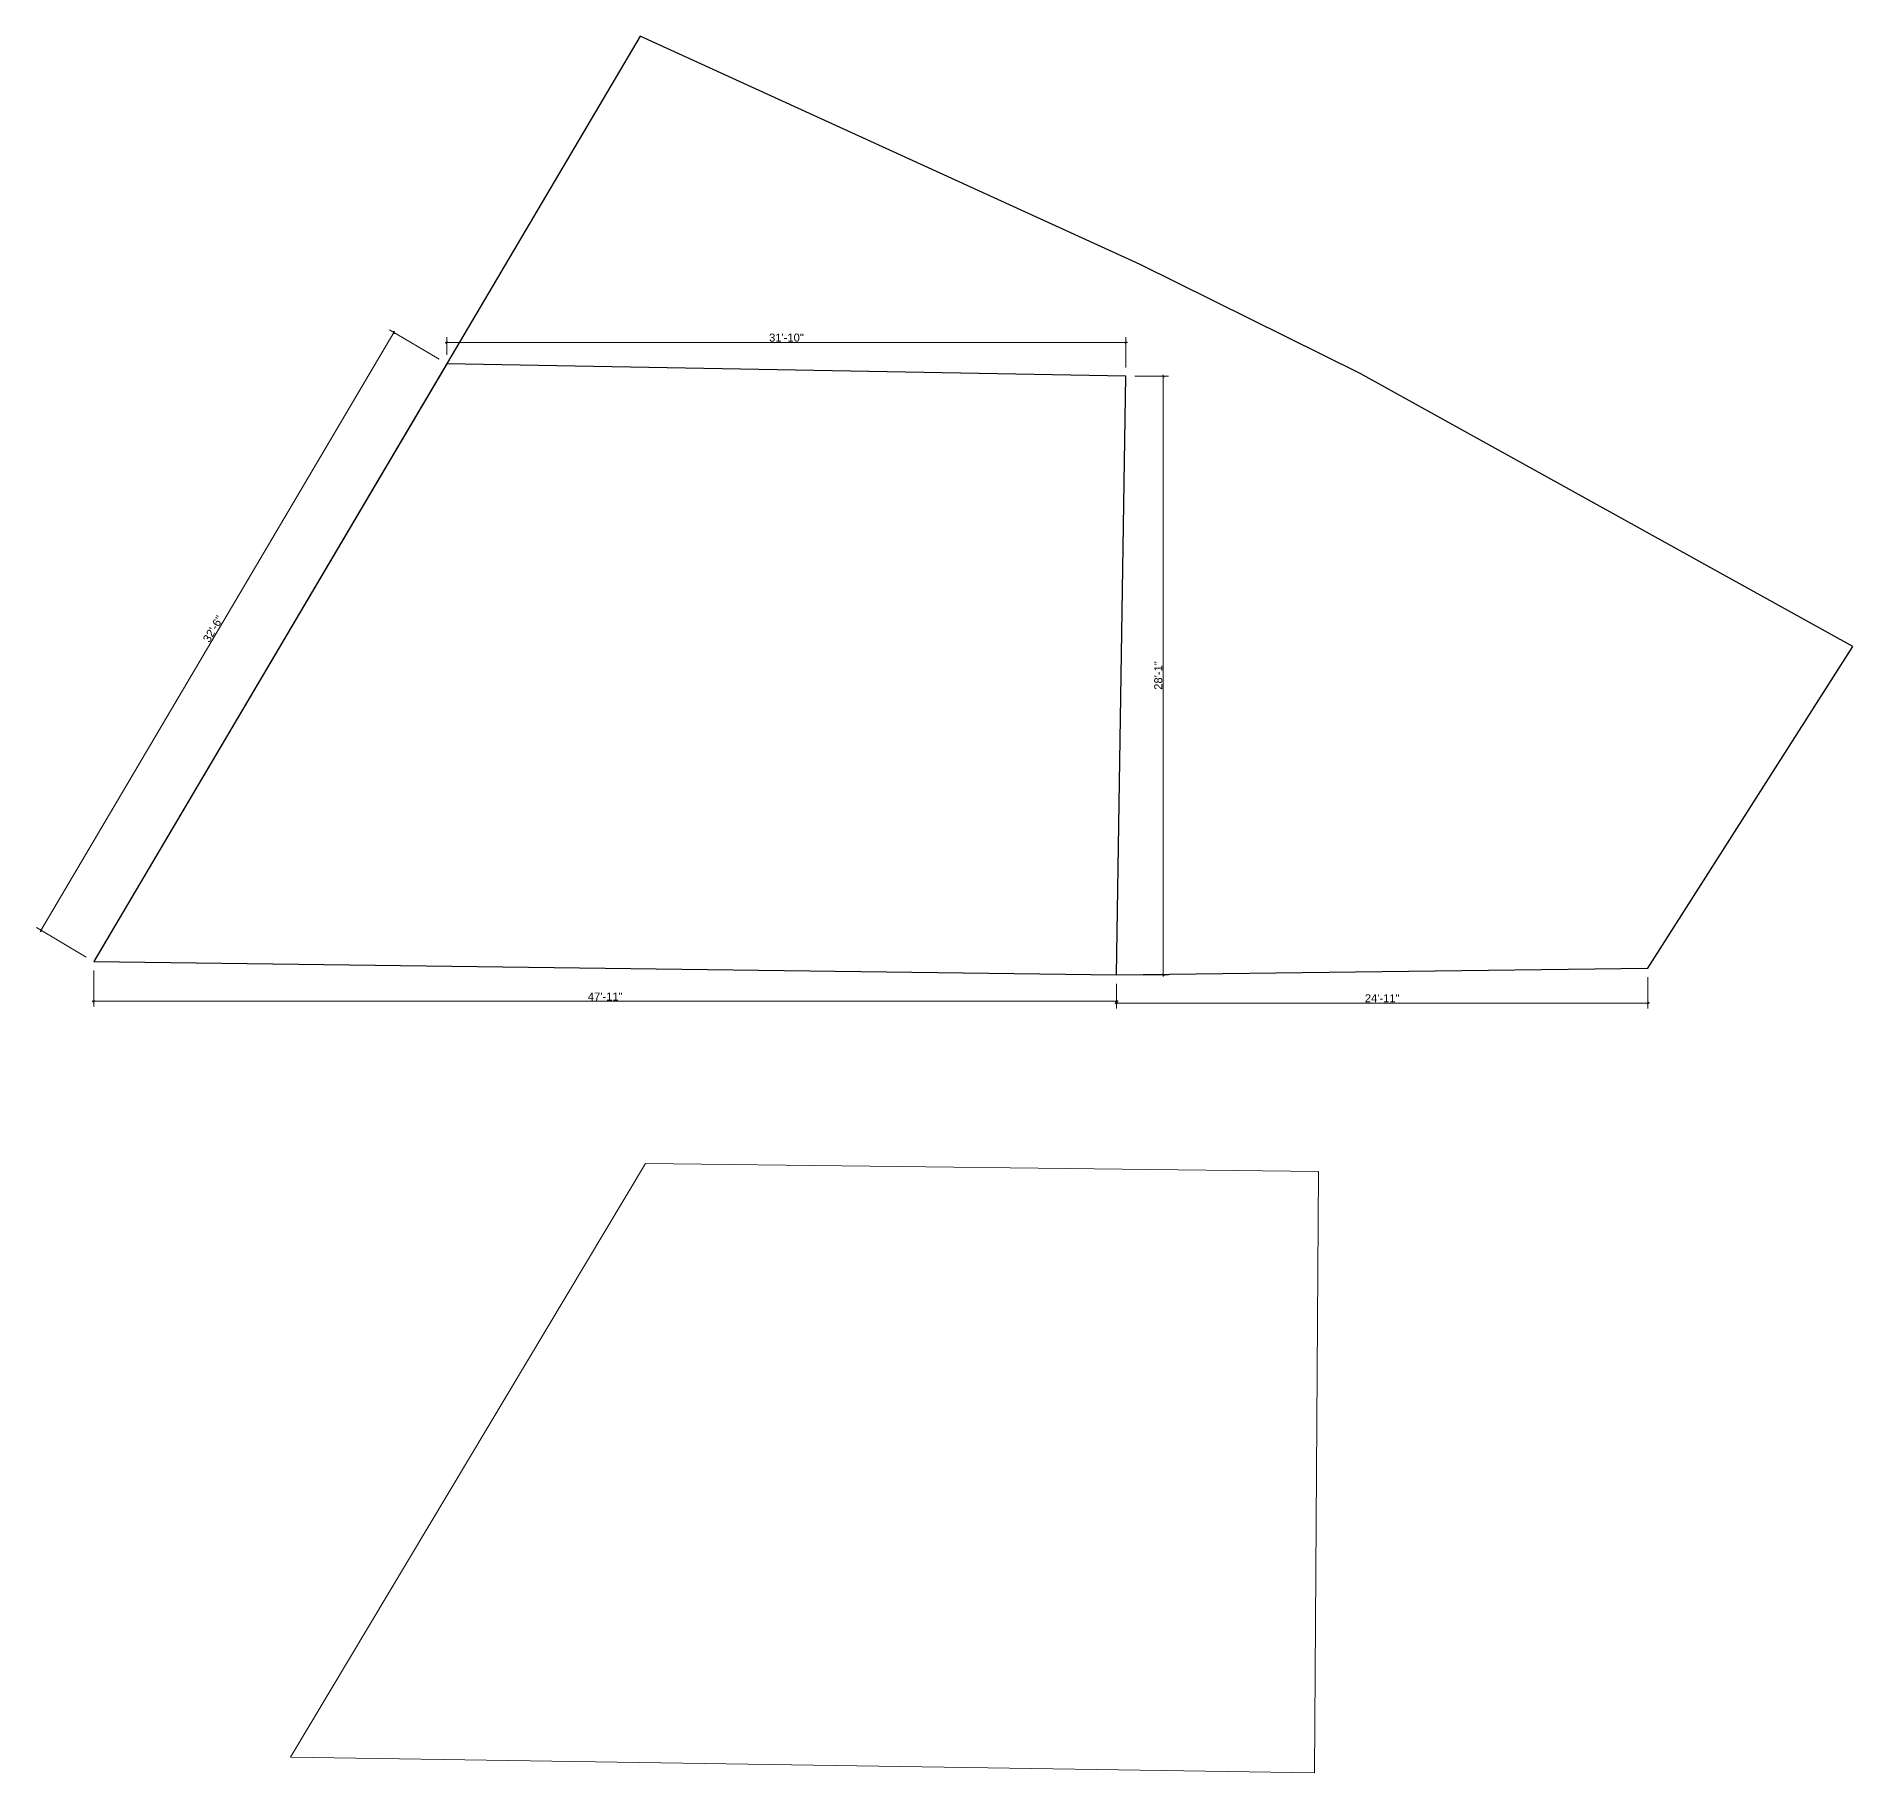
# Model space of a CAD drawing. Header units: inches. Extents: x 4069 to 291496, y -47643 to 12535.
# Drawn here: x 86158 to 87179, y -8113 to -7137 of the extents above; entities that cross this region are included whole.
import ezdxf

# ---------------------------------------------------------------- set-up
doc = ezdxf.new("R2010")
doc.units = ezdxf.units.IN
doc.header["$LTSCALE"] = 5
doc.header["$MEASUREMENT"] = 0
doc.layers.add('A-WALL', color=7, linetype='Continuous', lineweight=9)
doc.layers.add('dim line', color=7, linetype='Continuous', lineweight=15, true_color=0xfab2b2)
doc.styles.get("Standard").update_dxf_attribs({"font": 'arial.ttf'})
doc.dimstyles.new('Standard$0', dxfattribs={"dimtxt": 6, "dimasz": 4, "dimexe": 3, "dimexo": 6, "dimgap": 3, "dimtad": 1, "dimdec": 1, "dimzin": 0, "dimdsep": 46, "dimlunit": 4, "dimtxsty": 'Standard', "dimcen": 0.09, "dimclrd": 6, "dimclre": 6, "dimclrt": 7, "dimadec": 0, "dimazin": 0, "dimtfac": 1, "dimtdec": 1, "dimtix": 1, "dimtofl": 0, "dimtmove": 1, "dimatfit": 3, "dimfxl": 1, "dimtolj": 1, "dimtzin": 0, "dimlwd": 18, "dimlwe": 18, "dimarcsym": 0})

# ---------------------------------------------------------------- blocks, each defined once
blk = doc.blocks.new('oblique')
at = {"color": 0, "lineweight": -2}
blk.add_line((0.25, 0.25), (-0.25, -0.25), dxfattribs=at)
at = {"layer": 'dim line', "lineweight": 9}
for p, q in [((-0.4375, 0), (0.4375, 0)), ((0, 0.4375), (0, -0.4375))]:
    blk.add_line(p, q, dxfattribs=at)
blk = doc.blocks.new('*D2715')
at = {"layer": 'A-WALL', "color": 47, "lineweight": 0, "ltscale": 5, "transparency": 16777216}
for p, q in [((86765.5, -7669.4), (86765.5, -7683.3)), ((87064.3, -7665.7), (87064.3, -7683.3))]:
    blk.add_line(p, q, dxfattribs=at)
at = {"layer": 'A-WALL', "color": 33, "lineweight": 0, "ltscale": 5, "transparency": 16777216}
blk.add_line((86765.5, -7680.3), (87064.3, -7680.3), dxfattribs=at)
at = {"layer": 'Defpoints', "color": 0, "ltscale": 5, "transparency": 16777216}
for p in [(86765.5, -7664.4, -58.2), (87064.3, -7660.7, -58.2), (87064.3, -7680.3)]:
    blk.add_point(p, dxfattribs=at)
at = {"layer": 'A-WALL', "color": 33, "lineweight": 0, "ltscale": 5, "transparency": 16777216, "xscale": 2, "yscale": 2, "zscale": 2, "rotation": 180}
blk.add_blockref('oblique', (86765.5, -7680.3), dxfattribs=at)
at = {"layer": 'A-WALL', "color": 33, "lineweight": 0, "ltscale": 5, "transparency": 16777216, "xscale": 2, "yscale": 2, "zscale": 2}
blk.add_blockref('oblique', (87064.3, -7680.3), dxfattribs=at)
at = {"layer": 'A-WALL', "color": 7, "ltscale": 5, "transparency": 16777216, "insert": (86914.9, -7677.6), "char_height": 4.5, "attachment_point": 5}
blk.add_mtext('\\A1;24\'-11"', dxfattribs=at)
blk = doc.blocks.new('_OBLIQUE')
at = {"color": 0, "linetype": 'ByBlock'}
blk.add_line((-0.5, -0.5), (0.5, 0.5), dxfattribs=at)
blk = doc.blocks.new('*D2716')
at = {"layer": 'A-WALL', "color": 47, "lineweight": 0, "ltscale": 5, "transparency": 16777216}
for p, q in [((86775.8, -7327.8), (86794.8, -7327.8)), ((86770.5, -7664.4), (86794.8, -7664.4))]:
    blk.add_line(p, q, dxfattribs=at)
at = {"layer": 'A-WALL', "color": 33, "lineweight": 0, "ltscale": 5, "transparency": 16777216}
blk.add_line((86791.8, -7664.4), (86791.8, -7327.8), dxfattribs=at)
at = {"layer": 'Defpoints', "color": 0, "ltscale": 5, "transparency": 16777216}
for p in [(86770.8, -7327.8), (86791.8, -7327.8), (86765.5, -7664.4)]:
    blk.add_point(p, dxfattribs=at)
at = {"layer": 'A-WALL', "color": 33, "lineweight": 0, "ltscale": 5, "transparency": 16777216, "xscale": 2, "yscale": 2, "zscale": 2}
for p, rotation in [((86791.8, -7327.8), 90), ((86791.8, -7664.4), 270)]:
    blk.add_blockref('oblique', p, dxfattribs=dict(at, rotation=rotation))
at = {"layer": 'A-WALL', "color": 7, "ltscale": 5, "transparency": 16777216, "insert": (86789, -7496.1), "char_height": 4.5, "attachment_point": 5, "rotation": 90}
blk.add_mtext('\\A1;28\'-1"', dxfattribs=at)
blk = doc.blocks.new('*D2717')
at = {"layer": 'A-WALL', "color": 47, "lineweight": 0, "ltscale": 5, "transparency": 16777216}
for p, q in [((86388.9, -7315.8), (86388.9, -7305.9)), ((86770.8, -7322.8), (86770.8, -7305.9))]:
    blk.add_line(p, q, dxfattribs=at)
at = {"layer": 'A-WALL', "color": 33, "lineweight": 0, "ltscale": 5, "transparency": 16777216}
blk.add_line((86770.8, -7308.9), (86388.9, -7308.9), dxfattribs=at)
at = {"layer": 'Defpoints', "color": 0, "ltscale": 5, "transparency": 16777216}
for p in [(86388.9, -7308.9), (86388.9, -7320.8), (86770.8, -7327.8)]:
    blk.add_point(p, dxfattribs=at)
at = {"layer": 'A-WALL', "color": 33, "lineweight": 0, "ltscale": 5, "transparency": 16777216, "xscale": 2, "yscale": 2, "zscale": 2, "rotation": 180}
blk.add_blockref('oblique', (86388.9, -7308.9), dxfattribs=at)
at = {"layer": 'A-WALL', "color": 33, "lineweight": 0, "ltscale": 5, "transparency": 16777216, "xscale": 2, "yscale": 2, "zscale": 2}
blk.add_blockref('oblique', (86770.8, -7308.9), dxfattribs=at)
at = {"layer": 'A-WALL', "color": 7, "ltscale": 5, "transparency": 16777216, "insert": (86579.9, -7306.1), "char_height": 4.5, "attachment_point": 5}
blk.add_mtext('\\A1;31\'-10"', dxfattribs=at)
blk = doc.blocks.new('*D2718')
at = {"layer": 'A-WALL', "color": 47, "lineweight": 0, "ltscale": 5, "transparency": 16777216}
for p, q in [((86190.4, -7661.9), (86190.4, -7682.3)), ((86765.5, -7669.4), (86765.5, -7682.3))]:
    blk.add_line(p, q, dxfattribs=at)
at = {"layer": 'A-WALL', "color": 33, "lineweight": 0, "ltscale": 5, "transparency": 16777216}
blk.add_line((86190.4, -7679.3), (86765.5, -7679.3), dxfattribs=at)
at = {"layer": 'Defpoints', "color": 0, "ltscale": 5, "transparency": 16777216}
for p in [(86190.4, -7656.9), (86765.5, -7664.4), (86765.5, -7679.3)]:
    blk.add_point(p, dxfattribs=at)
at = {"layer": 'A-WALL', "color": 33, "lineweight": 0, "ltscale": 5, "transparency": 16777216, "xscale": 2, "yscale": 2, "zscale": 2, "rotation": 180}
blk.add_blockref('oblique', (86190.4, -7679.3), dxfattribs=at)
at = {"layer": 'A-WALL', "color": 33, "lineweight": 0, "ltscale": 5, "transparency": 16777216, "xscale": 2, "yscale": 2, "zscale": 2}
blk.add_blockref('oblique', (86765.5, -7679.3), dxfattribs=at)
at = {"layer": 'A-WALL', "color": 7, "ltscale": 5, "transparency": 16777216, "insert": (86478, -7676.6), "char_height": 4.5, "attachment_point": 5}
blk.add_mtext('\\A1;47\'-11"', dxfattribs=at)
blk = doc.blocks.new('*D2719')
at = {"layer": 'A-WALL', "color": 47, "lineweight": 0, "ltscale": 5, "transparency": 16777216}
for p, q in [((86384.6, -7318.2), (86356.6, -7301.7)), ((86186.1, -7654.4), (86158.1, -7637.8))]:
    blk.add_line(p, q, dxfattribs=at)
at = {"layer": 'A-WALL', "color": 33, "lineweight": 0, "ltscale": 5, "transparency": 16777216}
blk.add_line((86359.1, -7303.2), (86160.7, -7639.4), dxfattribs=at)
at = {"layer": 'Defpoints', "color": 0, "ltscale": 5, "transparency": 16777216}
for p in [(86388.9, -7320.8), (86160.7, -7639.4), (86190.4, -7656.9)]:
    blk.add_point(p, dxfattribs=at)
at = {"layer": 'A-WALL', "color": 33, "lineweight": 0, "ltscale": 5, "transparency": 16777216, "xscale": 2, "yscale": 2, "zscale": 2}
for p, rotation in [((86359.1, -7303.2), 59.43807838546454), ((86160.7, -7639.4), 239.4380783854645)]:
    blk.add_blockref('oblique', p, dxfattribs=dict(at, rotation=rotation))
at = {"layer": 'A-WALL', "color": 7, "ltscale": 5, "transparency": 16777216, "insert": (86257.5, -7469.9), "char_height": 4.5, "attachment_point": 5, "rotation": 59.4381}
blk.add_mtext('\\A1;32\'-6"', dxfattribs=at)

msp = doc.modelspace()

# ---------------------------------------------------------------- linework, layer by layer
at = {"elevation": -58.16904}
msp.add_lwpolyline([(86190.39611, -7656.91629), (86765.51779, -7664.39089), (87064.29165, -7660.67649), (87179.48519, -7479.68786), (86902.52751, -7326.16735), (86778.81765, -7264.92912), (86497.61677, -7136.6507), (86190.94519, -7655.99145)], dxfattribs=at)
msp.add_lwpolyline([(86770.83193, -7327.77111), (86388.88106, -7320.79194), (86190.39905, -7656.91633), (86765.51779, -7664.39089)], close=True)
at = {"layer": 'A-WALL', "color": 1, "ltscale": 5, "elevation": -58.16904}
msp.add_lwpolyline([(86300.98988, -8104.42705), (86876.92502, -8113.07094), (86879.13185, -7775.07814), (86500.65653, -7770.57944)], close=True, dxfattribs=at)

# ---------------------------------------------------------------- dimensions: what is measured, and where the dimension line sits
at = {"layer": 'A-WALL', "ltscale": 5}
dim = msp.add_aligned_dim(p1=(86388.88106, -7320.79194), p2=(86190.39905, -7656.91633), distance=-34.54003, dimstyle='Standard$0', override={"dimtxt": 4.5, "dimasz": 2, "dimexo": 5, "dimgap": 0.5, "dimdec": 0, "dimzin": 12, "dimpost": '\\X', "dimblk": 'oblique', "dimcen": 3, "dimclrd": 33, "dimclre": 47, "dimtfac": 0.5, "dimtdec": 0, "dimfxl": 3, "dimlwd": 0, "dimlwe": 0}, dxfattribs=at)
dim.commit()
dim.dimension.update_dxf_attribs({"geometry": '*D2719', "text_midpoint": (86257.48806, -7469.86833)})
for base, p1, p2, picture, middle in [((86388.88106, -7308.85733), (86770.83193, -7327.77111), (86388.88106, -7320.79194), '*D2717', (86579.85649, -7306.05822)), ((86765.51779, -7679.32754), (86190.39905, -7656.91633), (86765.51779, -7664.39089), '*D2718', (86477.95842, -7676.56833)), ((87064.29165, -7680.34748), (86765.51779, -7664.39089, -58.16904), (87064.29165, -7660.67649, -58.16904), '*D2715', (86914.90472, -7677.58828))]:
    dim = msp.add_linear_dim(base=base, p1=p1, p2=p2, dimstyle='Standard$0', override={"dimtxt": 4.5, "dimasz": 2, "dimexo": 5, "dimgap": 0.5, "dimdec": 0, "dimzin": 12, "dimpost": '\\X', "dimblk": 'oblique', "dimcen": 3, "dimclrd": 33, "dimclre": 47, "dimtfac": 0.5, "dimtdec": 0, "dimfxl": 3, "dimlwd": 0, "dimlwe": 0}, dxfattribs=at)
    dim.commit()
    dim.dimension.update_dxf_attribs({"geometry": picture, "text_midpoint": middle})
dim = msp.add_linear_dim(base=(86791.80243, -7327.77111), p1=(86765.51779, -7664.39089), p2=(86770.83193, -7327.77111), angle=90, dimstyle='Standard$0', override={"dimtxt": 4.5, "dimasz": 2, "dimexo": 5, "dimgap": 0.5, "dimdec": 0, "dimzin": 12, "dimpost": '\\X', "dimblk": 'oblique', "dimcen": 3, "dimclrd": 33, "dimclre": 47, "dimtfac": 0.5, "dimtdec": 0, "dimfxl": 3, "dimlwd": 0, "dimlwe": 0}, dxfattribs=at)
dim.commit()
dim.dimension.update_dxf_attribs({"geometry": '*D2716', "text_midpoint": (86789.00485, -7496.081)})

doc.saveas('drawing.dxf')
